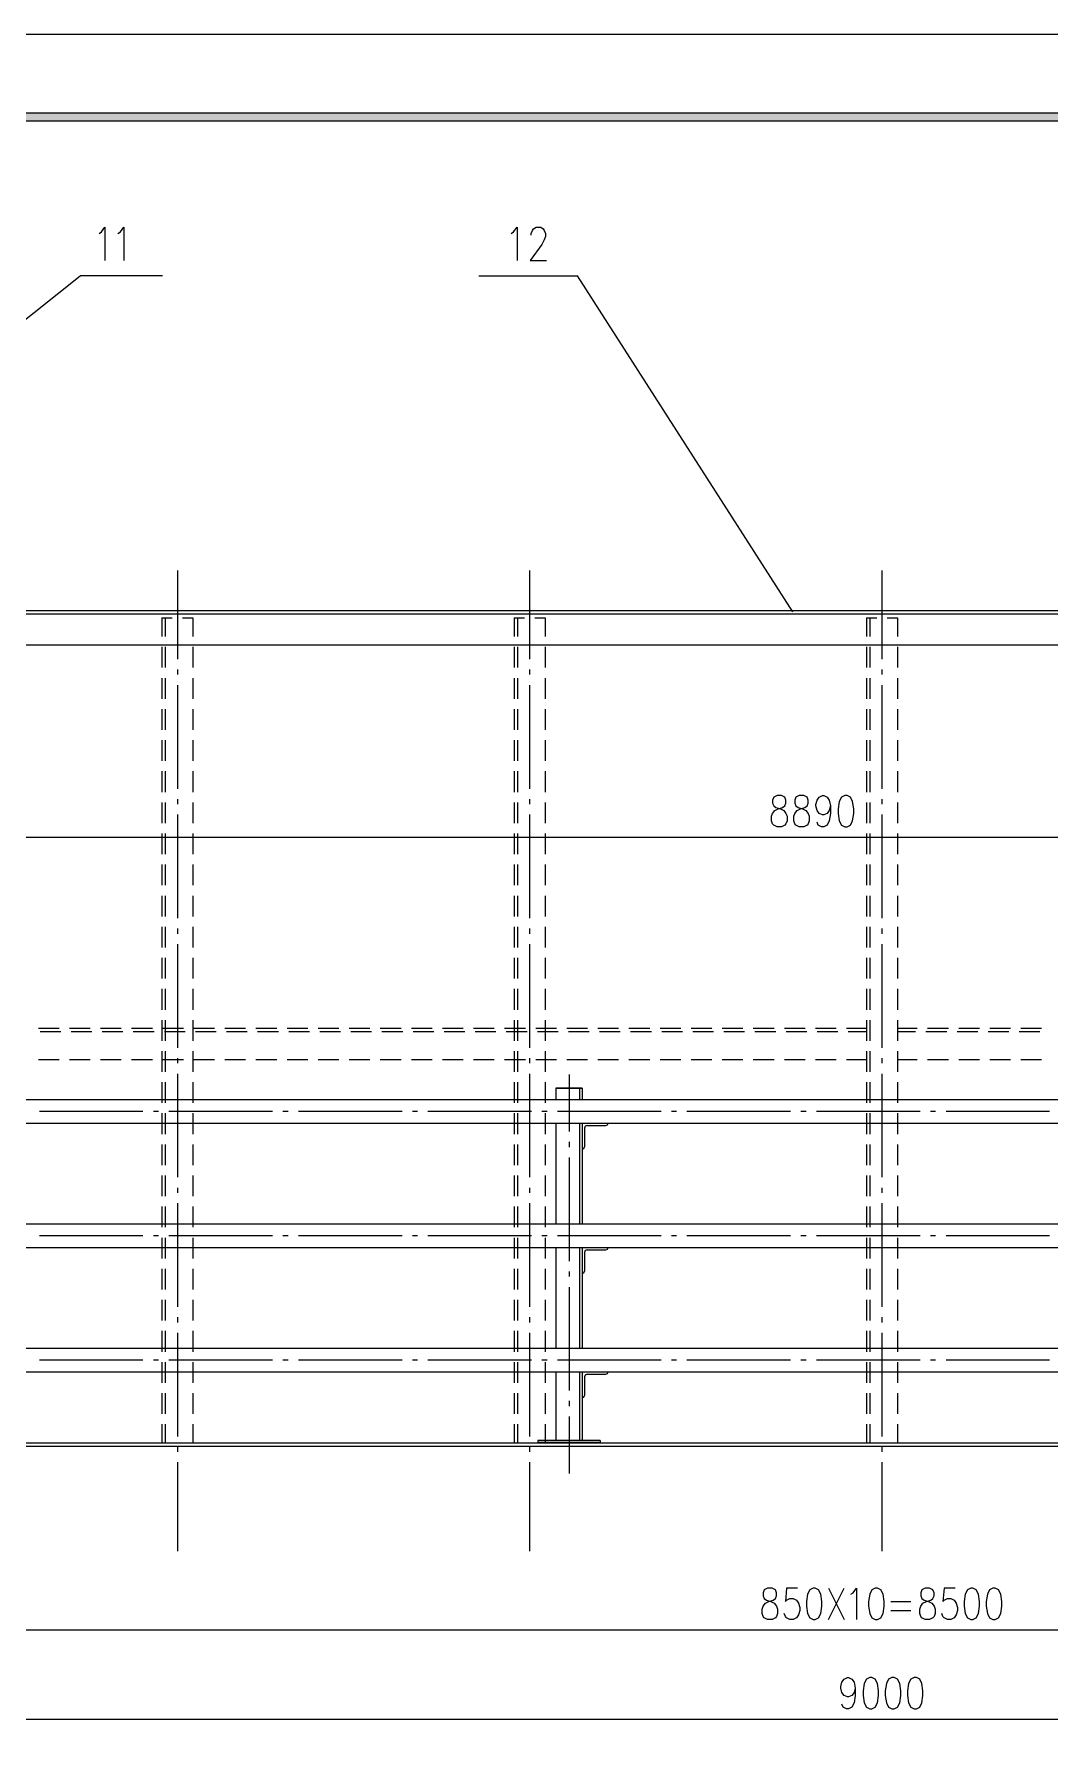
# Model space of a CAD drawing. Header units: millimetres. Extents: x 0 to 829, y 0 to 586.
# Drawn here: x 190.3 to 311.2, y 383.3 to 585.6 of the extents above; entities that cross this region are included whole.
import ezdxf

# ---------------------------------------------------------------- set-up
doc = ezdxf.new("R2010")
doc.units = ezdxf.units.MM

msp = doc.modelspace()

# ---------------------------------------------------------------- hatches: boundary and pattern name
h = msp.add_hatch(color=0)
h.dxf.hatch_style = 2
h.paths.add_polyline_path([(819.788528, 576.266028), (818.80075, 575.281778), (25.142472, 575.281778), (24.154694, 576.266028)])

# ---------------------------------------------------------------- linework, layer by layer
at = {"color": 0, "lineweight": 0}
for points in [[(0, 0), (0, 585.632278), (829.154778, 585.632278), (829.154778, 0)], [(819.788528, 576.266028), (818.80075, 575.281778), (25.142472, 575.281778), (24.154694, 576.266028)], [(278.708556, 495.074222), (278.313444, 494.897833), (278.179389, 494.545056), (278.179389, 494.192278), (278.313444, 493.8395), (278.5745, 493.666639), (279.103667, 493.49025), (279.498778, 493.313861), (279.763361, 492.961083), (279.897417, 492.608306), (279.897417, 492.079139), (279.763361, 491.729889), (279.632833, 491.5535), (279.237722, 491.377111), (278.708556, 491.377111), (278.313444, 491.5535), (278.179389, 491.729889), (278.048861, 492.079139), (278.048861, 492.608306), (278.179389, 492.961083), (278.443972, 493.313861), (278.839083, 493.49025), (279.36825, 493.666639), (279.632833, 493.8395), (279.763361, 494.192278), (279.763361, 494.545056), (279.632833, 494.897833), (279.237722, 495.074222)], [(281.347333, 495.074222), (280.952222, 494.897833), (280.821694, 494.545056), (280.821694, 494.192278), (280.952222, 493.8395), (281.216806, 493.666639), (281.745972, 493.49025), (282.141083, 493.313861), (282.405667, 492.961083), (282.536194, 492.608306), (282.536194, 492.079139), (282.405667, 491.729889), (282.271611, 491.5535), (281.8765, 491.377111), (281.347333, 491.377111), (280.952222, 491.5535), (280.821694, 491.729889), (280.687639, 492.079139), (280.687639, 492.608306), (280.821694, 492.961083), (281.086278, 493.313861), (281.481389, 493.49025), (282.010556, 493.666639), (282.271611, 493.8395), (282.405667, 494.192278), (282.405667, 494.545056), (282.271611, 494.897833), (281.8765, 495.074222)], [(286.762472, 495.074222), (286.367361, 494.897833), (286.102778, 494.368667), (285.968722, 493.49025), (285.968722, 492.961083), (286.102778, 492.079139), (286.367361, 491.5535), (286.762472, 491.377111), (287.027056, 491.377111), (287.422167, 491.5535), (287.68675, 492.079139), (287.817278, 492.961083), (287.817278, 493.49025), (287.68675, 494.368667), (287.422167, 494.897833), (287.027056, 495.074222)], [(277.576139, 400.812), (277.181028, 400.635611), (277.0505, 400.282833), (277.0505, 399.930056), (277.181028, 399.577278), (277.445611, 399.400889), (277.974778, 399.228028), (278.369889, 399.051639), (278.634472, 398.698861), (278.765, 398.346083), (278.765, 397.816917), (278.634472, 397.467667), (278.500417, 397.291278), (278.105306, 397.114889), (277.576139, 397.114889), (277.181028, 397.291278), (277.0505, 397.467667), (276.916444, 397.816917), (276.916444, 398.346083), (277.0505, 398.698861), (277.315083, 399.051639), (277.710194, 399.228028), (278.239361, 399.400889), (278.500417, 399.577278), (278.634472, 399.930056), (278.634472, 400.282833), (278.500417, 400.635611), (278.105306, 400.812)], [(282.991278, 400.812), (282.596167, 400.635611), (282.331583, 400.106444), (282.197528, 399.228028), (282.197528, 398.698861), (282.331583, 397.816917), (282.596167, 397.291278), (282.991278, 397.114889), (283.255861, 397.114889), (283.650972, 397.291278), (283.915556, 397.816917), (284.046083, 398.698861), (284.046083, 399.228028), (283.915556, 400.106444), (283.650972, 400.635611), (283.255861, 400.812)], [(290.3855, 400.812), (289.990389, 400.635611), (289.725806, 400.106444), (289.59175, 399.228028), (289.59175, 398.698861), (289.725806, 397.816917), (289.990389, 397.291278), (290.3855, 397.114889), (290.650083, 397.114889), (291.045194, 397.291278), (291.309778, 397.816917), (291.440306, 398.698861), (291.440306, 399.228028), (291.309778, 400.106444), (291.045194, 400.635611), (290.650083, 400.812)], [(296.326278, 400.812), (295.931167, 400.635611), (295.800639, 400.282833), (295.800639, 399.930056), (295.931167, 399.577278), (296.19575, 399.400889), (296.724917, 399.228028), (297.120028, 399.051639), (297.384611, 398.698861), (297.515139, 398.346083), (297.515139, 397.816917), (297.384611, 397.467667), (297.250556, 397.291278), (296.855444, 397.114889), (296.326278, 397.114889), (295.931167, 397.291278), (295.800639, 397.467667), (295.666583, 397.816917), (295.666583, 398.346083), (295.800639, 398.698861), (296.061694, 399.051639), (296.460333, 399.228028), (296.985972, 399.400889), (297.250556, 399.577278), (297.384611, 399.930056), (297.384611, 400.282833), (297.250556, 400.635611), (296.855444, 400.812)], [(301.741417, 400.812), (301.346306, 400.635611), (301.081722, 400.106444), (300.947667, 399.228028), (300.947667, 398.698861), (301.081722, 397.816917), (301.346306, 397.291278), (301.741417, 397.114889), (302.006, 397.114889), (302.401111, 397.291278), (302.665694, 397.816917), (302.796222, 398.698861), (302.796222, 399.228028), (302.665694, 400.106444), (302.401111, 400.635611), (302.006, 400.812)], [(304.383722, 400.812), (303.985083, 400.635611), (303.7205, 400.106444), (303.589972, 399.228028), (303.589972, 398.698861), (303.7205, 397.816917), (303.985083, 397.291278), (304.383722, 397.114889), (304.644778, 397.114889), (305.043417, 397.291278), (305.308, 397.816917), (305.438528, 398.698861), (305.438528, 399.228028), (305.308, 400.106444), (305.043417, 400.635611), (304.644778, 400.812)], [(289.725806, 390.186333), (289.330694, 390.009944), (289.066111, 389.480778), (288.932056, 388.602361), (288.932056, 388.073194), (289.066111, 387.19125), (289.330694, 386.665611), (289.725806, 386.489222), (289.990389, 386.489222), (290.3855, 386.665611), (290.650083, 387.19125), (290.780611, 388.073194), (290.780611, 388.602361), (290.650083, 389.480778), (290.3855, 390.009944), (289.990389, 390.186333)], [(292.364583, 390.186333), (291.969472, 390.009944), (291.704889, 389.480778), (291.574361, 388.602361), (291.574361, 388.073194), (291.704889, 387.19125), (291.969472, 386.665611), (292.364583, 386.489222), (292.629167, 386.489222), (293.027806, 386.665611), (293.288861, 387.19125), (293.422917, 388.073194), (293.422917, 388.602361), (293.288861, 389.480778), (293.027806, 390.009944), (292.629167, 390.186333)], [(295.006889, 390.186333), (294.611778, 390.009944), (294.347194, 389.480778), (294.213139, 388.602361), (294.213139, 388.073194), (294.347194, 387.19125), (294.611778, 386.665611), (295.006889, 386.489222), (295.271472, 386.489222), (295.666583, 386.665611), (295.931167, 387.19125), (296.061694, 388.073194), (296.061694, 388.602361), (295.931167, 389.480778), (295.666583, 390.009944), (295.271472, 390.186333)]]:
    msp.add_lwpolyline(points, close=True, dxfattribs=at)
for points in [[(198.063556, 561.915028), (198.34225, 562.102), (198.765583, 562.666444), (198.765583, 558.722389)], [(200.314278, 561.915028), (200.5965, 562.102), (201.019833, 562.666444), (201.019833, 558.722389)], [(247.0785, 561.915028), (247.357194, 562.102), (247.780528, 562.666444), (247.780528, 558.722389)], [(249.470333, 561.724528), (249.470333, 561.915028), (249.611444, 562.288972), (249.752556, 562.475944), (250.034778, 562.666444), (250.599222, 562.666444), (250.877917, 562.475944), (251.019028, 562.288972), (251.160139, 561.915028), (251.160139, 561.537556), (251.019028, 561.163611), (250.740333, 560.599167), (249.329222, 558.722389), (251.30125, 558.722389)], [(158.079722, 526.848917), (195.819889, 556.884417)], [(205.595361, 556.884417), (195.819889, 556.884417)], [(243.219111, 556.884417), (254.970139, 556.884417)], [(280.567694, 516.907639), (254.970139, 556.884417)], [(207.376889, 521.846528), (207.376889, 511.302)], [(249.276306, 521.846528), (249.276306, 511.302)], [(291.17925, 521.846528), (291.17925, 511.302)], [(112.701917, 517.087556), (436.700083, 517.087556)], [(112.701917, 516.692444), (513.009444, 516.692444)], [(205.528333, 516.198556), (205.528333, 513.983111)], [(205.528333, 516.198556), (206.759528, 516.198556)], [(205.919917, 516.198556), (205.919917, 513.983111)], [(207.990722, 516.198556), (209.225444, 516.198556)], [(209.225444, 516.198556), (209.225444, 513.983111)], [(247.42775, 516.198556), (247.42775, 513.983111)], [(247.42775, 516.198556), (248.658944, 516.198556)], [(247.822861, 516.198556), (247.822861, 513.983111)], [(249.893667, 516.198556), (251.124861, 516.198556)], [(251.124861, 516.198556), (251.124861, 513.983111)], [(289.330694, 516.198556), (289.330694, 513.983111)], [(289.330694, 516.198556), (290.561889, 516.198556)], [(289.722278, 516.198556), (289.722278, 513.983111)], [(291.793083, 516.198556), (293.027806, 516.198556)], [(293.027806, 516.198556), (293.027806, 513.983111)], [(112.701917, 512.995333), (509.312333, 512.995333)], [(205.528333, 512.748389), (205.528333, 510.286)], [(205.919917, 512.748389), (205.919917, 510.286)], [(209.225444, 512.748389), (209.225444, 510.286)], [(247.42775, 512.748389), (247.42775, 510.286)], [(247.822861, 512.748389), (247.822861, 510.286)], [(251.124861, 512.748389), (251.124861, 510.286)], [(289.330694, 512.748389), (289.330694, 510.286)], [(289.722278, 512.748389), (289.722278, 510.286)], [(293.027806, 512.748389), (293.027806, 510.286)], [(207.376889, 510.067278), (207.376889, 509.453444)], [(249.276306, 510.067278), (249.276306, 509.453444)], [(291.17925, 510.067278), (291.17925, 509.453444)], [(205.528333, 509.051278), (205.528333, 506.588889)], [(205.919917, 509.051278), (205.919917, 506.588889)], [(207.376889, 508.218722), (207.376889, 495.896194)], [(209.225444, 509.051278), (209.225444, 506.588889)], [(247.42775, 509.051278), (247.42775, 506.588889)], [(247.822861, 509.051278), (247.822861, 506.588889)], [(249.276306, 508.218722), (249.276306, 495.896194)], [(251.124861, 509.051278), (251.124861, 506.588889)], [(289.330694, 509.051278), (289.330694, 506.588889)], [(289.722278, 509.051278), (289.722278, 506.588889)], [(291.17925, 508.218722), (291.17925, 495.896194)], [(293.027806, 509.051278), (293.027806, 506.588889)], [(205.528333, 505.354167), (205.528333, 502.891778)], [(205.919917, 505.354167), (205.919917, 502.891778)], [(209.225444, 505.354167), (209.225444, 502.891778)], [(247.42775, 505.354167), (247.42775, 502.891778)], [(247.822861, 505.354167), (247.822861, 502.891778)], [(251.124861, 505.354167), (251.124861, 502.891778)], [(289.330694, 505.354167), (289.330694, 502.891778)], [(289.722278, 505.354167), (289.722278, 502.891778)], [(293.027806, 505.354167), (293.027806, 502.891778)], [(205.528333, 501.657056), (205.528333, 499.194667)], [(205.919917, 501.657056), (205.919917, 499.194667)], [(209.225444, 501.657056), (209.225444, 499.194667)], [(247.42775, 501.657056), (247.42775, 499.194667)], [(247.822861, 501.657056), (247.822861, 499.194667)], [(251.124861, 501.657056), (251.124861, 499.194667)], [(289.330694, 501.657056), (289.330694, 499.194667)], [(289.722278, 501.657056), (289.722278, 499.194667)], [(293.027806, 501.657056), (293.027806, 499.194667)], [(205.528333, 497.959944), (205.528333, 495.497556)], [(205.919917, 497.959944), (205.919917, 495.497556)], [(209.225444, 497.959944), (209.225444, 495.497556)], [(247.42775, 497.959944), (247.42775, 495.497556)], [(247.822861, 497.959944), (247.822861, 495.497556)], [(251.124861, 497.959944), (251.124861, 495.497556)], [(289.330694, 497.959944), (289.330694, 495.497556)], [(289.722278, 497.959944), (289.722278, 495.497556)], [(293.027806, 497.959944), (293.027806, 495.497556)], [(205.528333, 494.262833), (205.528333, 491.796917)], [(205.919917, 494.262833), (205.919917, 491.796917)], [(207.376889, 494.665), (207.376889, 494.047639)], [(209.225444, 494.262833), (209.225444, 491.796917)], [(247.42775, 494.262833), (247.42775, 491.796917)], [(247.822861, 494.262833), (247.822861, 491.796917)], [(249.276306, 494.665), (249.276306, 494.047639)], [(251.124861, 494.262833), (251.124861, 491.796917)], [(285.044444, 493.8395), (284.913917, 493.313861), (284.649333, 492.961083), (284.254222, 492.784694), (284.120167, 492.784694), (283.725056, 492.961083), (283.460472, 493.313861), (283.329944, 493.8395), (283.329944, 494.015889), (283.460472, 494.545056), (283.725056, 494.897833), (284.120167, 495.074222), (284.254222, 495.074222), (284.649333, 494.897833), (284.913917, 494.545056), (285.044444, 493.8395), (285.044444, 492.961083), (284.913917, 492.079139), (284.649333, 491.5535), (284.254222, 491.377111), (283.989639, 491.377111), (283.594528, 491.5535), (283.460472, 491.90275)], [(289.330694, 494.262833), (289.330694, 491.796917)], [(289.722278, 494.262833), (289.722278, 491.796917)], [(291.17925, 494.665), (291.17925, 494.047639)], [(293.027806, 494.262833), (293.027806, 491.796917)], [(207.376889, 492.816444), (207.376889, 480.490389)], [(249.276306, 492.816444), (249.276306, 480.490389)], [(291.17925, 492.816444), (291.17925, 480.490389)], [(72.428806, 490.142389), (509.926167, 490.142389)], [(205.528333, 490.565722), (205.528333, 488.099806)], [(205.919917, 490.565722), (205.919917, 488.099806)], [(209.225444, 490.565722), (209.225444, 488.099806)], [(247.42775, 490.565722), (247.42775, 488.099806)], [(247.822861, 490.565722), (247.822861, 488.099806)], [(251.124861, 490.565722), (251.124861, 488.099806)], [(289.330694, 490.565722), (289.330694, 488.099806)], [(289.722278, 490.565722), (289.722278, 488.099806)], [(293.027806, 490.565722), (293.027806, 488.099806)], [(205.528333, 486.868611), (205.528333, 484.402694)], [(205.919917, 486.868611), (205.919917, 484.402694)], [(209.225444, 486.868611), (209.225444, 484.402694)], [(247.42775, 486.868611), (247.42775, 484.402694)], [(247.822861, 486.868611), (247.822861, 484.402694)], [(251.124861, 486.868611), (251.124861, 484.402694)], [(289.330694, 486.868611), (289.330694, 484.402694)], [(289.722278, 486.868611), (289.722278, 484.402694)], [(293.027806, 486.868611), (293.027806, 484.402694)], [(205.528333, 483.1715), (205.528333, 480.705583)], [(205.919917, 483.1715), (205.919917, 480.705583)], [(209.225444, 483.1715), (209.225444, 480.705583)], [(247.42775, 483.1715), (247.42775, 480.705583)], [(247.822861, 483.1715), (247.822861, 480.705583)], [(251.124861, 483.1715), (251.124861, 480.705583)], [(289.330694, 483.1715), (289.330694, 480.705583)], [(289.722278, 483.1715), (289.722278, 480.705583)], [(293.027806, 483.1715), (293.027806, 480.705583)], [(205.528333, 479.474389), (205.528333, 477.008472)], [(205.919917, 479.474389), (205.919917, 477.008472)], [(207.376889, 479.259194), (207.376889, 478.641833)], [(209.225444, 479.474389), (209.225444, 477.008472)], [(247.42775, 479.474389), (247.42775, 477.008472)], [(247.822861, 479.474389), (247.822861, 477.008472)], [(249.276306, 479.259194), (249.276306, 478.641833)], [(251.124861, 479.474389), (251.124861, 477.008472)], [(289.330694, 479.474389), (289.330694, 477.008472)], [(289.722278, 479.474389), (289.722278, 477.008472)], [(291.17925, 479.259194), (291.17925, 478.641833)], [(293.027806, 479.474389), (293.027806, 477.008472)], [(205.528333, 475.777278), (205.528333, 473.311361)], [(205.919917, 475.777278), (205.919917, 473.311361)], [(207.376889, 477.410639), (207.376889, 465.084583)], [(209.225444, 475.777278), (209.225444, 473.311361)], [(247.42775, 475.777278), (247.42775, 473.311361)], [(247.822861, 475.777278), (247.822861, 473.311361)], [(249.276306, 477.410639), (249.276306, 465.084583)], [(251.124861, 475.777278), (251.124861, 473.311361)], [(289.330694, 475.777278), (289.330694, 473.311361)], [(289.722278, 475.777278), (289.722278, 473.311361)], [(291.17925, 477.410639), (291.17925, 465.084583)], [(293.027806, 475.777278), (293.027806, 473.311361)], [(205.528333, 472.080167), (205.528333, 469.61425)], [(205.919917, 472.080167), (205.919917, 469.61425)], [(209.225444, 472.080167), (209.225444, 469.61425)], [(247.42775, 472.080167), (247.42775, 469.61425)], [(247.822861, 472.080167), (247.822861, 469.61425)], [(251.124861, 472.080167), (251.124861, 469.61425)], [(289.330694, 472.080167), (289.330694, 469.61425)], [(289.722278, 472.080167), (289.722278, 469.61425)], [(293.027806, 472.080167), (293.027806, 469.61425)], [(205.528333, 468.383056), (205.528333, 465.917139)], [(205.919917, 468.383056), (205.919917, 465.917139)], [(209.225444, 468.383056), (209.225444, 465.917139)], [(247.42775, 468.383056), (247.42775, 465.917139)], [(247.822861, 468.383056), (247.822861, 465.917139)], [(251.124861, 468.383056), (251.124861, 465.917139)], [(289.330694, 468.383056), (289.330694, 465.917139)], [(289.722278, 468.383056), (289.722278, 465.917139)], [(293.027806, 468.383056), (293.027806, 465.917139)], [(190.84925, 467.398806), (193.315167, 467.398806)], [(191.046806, 467.003694), (193.509194, 467.003694)], [(194.546361, 467.398806), (197.012278, 467.398806)], [(194.743917, 467.003694), (197.206306, 467.003694)], [(198.243472, 467.398806), (200.709389, 467.398806)], [(198.441028, 467.003694), (200.903417, 467.003694)], [(201.940583, 467.398806), (204.4065, 467.398806)], [(202.138139, 467.003694), (204.604056, 467.003694)], [(205.637694, 467.398806), (208.103611, 467.398806)], [(205.83525, 467.003694), (208.301167, 467.003694)], [(209.334806, 467.398806), (211.800722, 467.398806)], [(209.532361, 467.003694), (211.998278, 467.003694)], [(213.031917, 467.398806), (215.497833, 467.398806)], [(213.229472, 467.003694), (215.695389, 467.003694)], [(216.729028, 467.398806), (219.194944, 467.398806)], [(216.926583, 467.003694), (219.3925, 467.003694)], [(220.426139, 467.398806), (222.892056, 467.398806)], [(220.623694, 467.003694), (223.089611, 467.003694)], [(224.12325, 467.398806), (226.589167, 467.398806)], [(224.320806, 467.003694), (226.786722, 467.003694)], [(227.820361, 467.398806), (230.286278, 467.398806)], [(228.017917, 467.003694), (230.483833, 467.003694)], [(231.517472, 467.398806), (233.983389, 467.398806)], [(231.715028, 467.003694), (234.180944, 467.003694)], [(235.214583, 467.398806), (237.6805, 467.398806)], [(235.412139, 467.003694), (237.878056, 467.003694)], [(238.911694, 467.398806), (241.377611, 467.398806)], [(239.10925, 467.003694), (241.575167, 467.003694)], [(242.608806, 467.398806), (245.074722, 467.398806)], [(242.806361, 467.003694), (245.272278, 467.003694)], [(246.305917, 467.398806), (248.771833, 467.398806)], [(246.503472, 467.003694), (248.969389, 467.003694)], [(250.003028, 467.398806), (252.468944, 467.398806)], [(250.200583, 467.003694), (252.6665, 467.003694)], [(253.700139, 467.398806), (256.166056, 467.398806)], [(253.897694, 467.003694), (256.363611, 467.003694)], [(257.39725, 467.398806), (259.863167, 467.398806)], [(257.594806, 467.003694), (260.060722, 467.003694)], [(261.094361, 467.398806), (263.560278, 467.398806)], [(261.291917, 467.003694), (263.757833, 467.003694)], [(264.791472, 467.398806), (267.257389, 467.398806)], [(264.989028, 467.003694), (267.454944, 467.003694)], [(268.488583, 467.398806), (270.9545, 467.398806)], [(268.686139, 467.003694), (271.152056, 467.003694)], [(272.185694, 467.398806), (274.651611, 467.398806)], [(272.38325, 467.003694), (274.849167, 467.003694)], [(275.882806, 467.398806), (278.348722, 467.398806)], [(276.080361, 467.003694), (278.546278, 467.003694)], [(279.579917, 467.398806), (282.045833, 467.398806)], [(279.777472, 467.003694), (282.243389, 467.003694)], [(283.277028, 467.398806), (285.742944, 467.398806)], [(283.474583, 467.003694), (285.9405, 467.003694)], [(286.974139, 467.398806), (289.330694, 467.398806)], [(287.171694, 467.003694), (289.330694, 467.003694)], [(293.027806, 467.398806), (295.380833, 467.398806)], [(293.027806, 467.003694), (295.183278, 467.003694)], [(296.414472, 467.003694), (298.880389, 467.003694)], [(296.612028, 467.398806), (299.077944, 467.398806)], [(300.111583, 467.003694), (302.5775, 467.003694)], [(300.309139, 467.398806), (302.775056, 467.398806)], [(303.808694, 467.003694), (306.274611, 467.003694)], [(304.00625, 467.398806), (306.472167, 467.398806)], [(307.505806, 467.003694), (309.971722, 467.003694)], [(307.703361, 467.398806), (310.169278, 467.398806)], [(190.84925, 463.701694), (193.315167, 463.701694)], [(194.546361, 463.701694), (197.012278, 463.701694)], [(198.243472, 463.701694), (200.709389, 463.701694)], [(201.940583, 463.701694), (204.4065, 463.701694)], [(205.528333, 464.685944), (205.528333, 462.220028)], [(205.637694, 463.701694), (208.103611, 463.701694)], [(205.919917, 464.685944), (205.919917, 462.220028)], [(207.376889, 463.853389), (207.376889, 463.236028)], [(209.225444, 464.685944), (209.225444, 462.220028)], [(209.334806, 463.701694), (211.800722, 463.701694)], [(213.031917, 463.701694), (215.497833, 463.701694)], [(216.729028, 463.701694), (219.194944, 463.701694)], [(220.426139, 463.701694), (222.892056, 463.701694)], [(224.12325, 463.701694), (226.589167, 463.701694)], [(227.820361, 463.701694), (230.286278, 463.701694)], [(231.517472, 463.701694), (233.983389, 463.701694)], [(235.214583, 463.701694), (237.6805, 463.701694)], [(238.911694, 463.701694), (241.377611, 463.701694)], [(242.608806, 463.701694), (245.074722, 463.701694)], [(246.305917, 463.701694), (248.771833, 463.701694)], [(247.42775, 464.685944), (247.42775, 462.220028)], [(247.822861, 464.685944), (247.822861, 462.220028)], [(249.276306, 463.853389), (249.276306, 463.236028)], [(250.003028, 463.701694), (252.468944, 463.701694)], [(251.124861, 464.685944), (251.124861, 462.220028)], [(253.700139, 463.701694), (256.166056, 463.701694)], [(257.39725, 463.701694), (259.863167, 463.701694)], [(261.094361, 463.701694), (263.560278, 463.701694)], [(264.791472, 463.701694), (267.257389, 463.701694)], [(268.488583, 463.701694), (270.9545, 463.701694)], [(272.185694, 463.701694), (274.651611, 463.701694)], [(275.882806, 463.701694), (278.348722, 463.701694)], [(279.579917, 463.701694), (282.045833, 463.701694)], [(283.277028, 463.701694), (285.742944, 463.701694)], [(286.974139, 463.701694), (289.330694, 463.701694)], [(289.330694, 464.685944), (289.330694, 462.220028)], [(289.722278, 464.685944), (289.722278, 462.220028)], [(291.17925, 463.853389), (291.17925, 463.236028)], [(293.027806, 464.685944), (293.027806, 462.220028)], [(293.027806, 463.701694), (295.380833, 463.701694)], [(296.612028, 463.701694), (299.077944, 463.701694)], [(300.309139, 463.701694), (302.775056, 463.701694)], [(304.00625, 463.701694), (306.472167, 463.701694)], [(307.703361, 463.701694), (310.169278, 463.701694)], [(207.376889, 462.004833), (207.376889, 449.682306)], [(249.276306, 462.004833), (249.276306, 449.682306)], [(253.961194, 461.902528), (253.961194, 455.122139)], [(253.961194, 461.902528), (253.961194, 455.122139)], [(291.17925, 462.004833), (291.17925, 449.682306)], [(205.528333, 460.988833), (205.528333, 458.522917)], [(205.919917, 460.988833), (205.919917, 458.522917)], [(209.225444, 460.988833), (209.225444, 458.522917)], [(247.42775, 460.988833), (247.42775, 458.522917)], [(247.822861, 460.988833), (247.822861, 458.522917)], [(251.124861, 460.988833), (251.124861, 458.522917)], [(252.405444, 460.297389), (255.513417, 460.297389)], [(255.513417, 460.297389), (252.405444, 460.297389)], [(252.405444, 460.297389), (252.405444, 458.942722)], [(252.405444, 460.297389), (252.405444, 458.942722)], [(255.217083, 460.297389), (255.217083, 458.942722)], [(255.513417, 460.297389), (255.513417, 458.942722)], [(255.513417, 460.297389), (255.513417, 458.942722)], [(289.330694, 460.988833), (289.330694, 458.522917)], [(289.722278, 460.988833), (289.722278, 458.522917)], [(293.027806, 460.988833), (293.027806, 458.522917)], [(86.797444, 458.942722), (505.615222, 458.942722)], [(190.965667, 457.538667), (203.288194, 457.538667)], [(204.522917, 457.538667), (205.13675, 457.538667)], [(206.371472, 457.538667), (218.694, 457.538667)], [(219.925194, 457.538667), (220.542556, 457.538667)], [(221.77375, 457.538667), (234.099806, 457.538667)], [(235.331, 457.538667), (235.948361, 457.538667)], [(237.179556, 457.538667), (249.505611, 457.538667)], [(250.736806, 457.538667), (251.354167, 457.538667)], [(252.585361, 457.538667), (264.907889, 457.538667)], [(266.142611, 457.538667), (266.756444, 457.538667)], [(267.991167, 457.538667), (280.313694, 457.538667)], [(281.544889, 457.538667), (282.16225, 457.538667)], [(283.393444, 457.538667), (295.7195, 457.538667)], [(296.950694, 457.538667), (297.568056, 457.538667)], [(298.79925, 457.538667), (311.125306, 457.538667)], [(86.797444, 456.134611), (505.615222, 456.134611)], [(205.528333, 457.291722), (205.528333, 454.825806)], [(205.919917, 457.291722), (205.919917, 454.825806)], [(209.225444, 457.291722), (209.225444, 454.825806)], [(247.42775, 457.291722), (247.42775, 454.825806)], [(247.822861, 457.291722), (247.822861, 454.825806)], [(251.124861, 457.291722), (251.124861, 454.825806)], [(252.405444, 456.134611), (252.405444, 444.154278)], [(252.405444, 456.134611), (252.405444, 444.154278)], [(255.217083, 456.134611), (255.217083, 444.154278)], [(255.513417, 456.134611), (255.513417, 444.154278)], [(255.513417, 456.134611), (255.513417, 444.154278)], [(256.102556, 455.838278), (255.894417, 455.750083), (255.80975, 455.541944)], [(255.80975, 455.541944), (255.80975, 453.322972)], [(256.102556, 455.838278), (258.321528, 455.838278)], [(258.321528, 455.838278), (258.529667, 455.922944), (258.617861, 456.134611)], [(289.330694, 457.291722), (289.330694, 454.825806)], [(289.722278, 457.291722), (289.722278, 454.825806)], [(293.027806, 457.291722), (293.027806, 454.825806)], [(205.528333, 453.594611), (205.528333, 451.128694)], [(205.919917, 453.594611), (205.919917, 451.128694)], [(209.225444, 453.594611), (209.225444, 451.128694)], [(247.42775, 453.594611), (247.42775, 451.128694)], [(247.822861, 453.594611), (247.822861, 451.128694)], [(251.124861, 453.594611), (251.124861, 451.128694)], [(253.961194, 453.890944), (253.961194, 453.273583)], [(253.961194, 453.890944), (253.961194, 453.273583)], [(289.330694, 453.594611), (289.330694, 451.128694)], [(289.722278, 453.594611), (289.722278, 451.128694)], [(293.027806, 453.594611), (293.027806, 451.128694)], [(253.961194, 452.042389), (253.961194, 439.719861)], [(253.961194, 452.042389), (253.961194, 439.719861)], [(255.513417, 453.026639), (255.721556, 453.114833), (255.80975, 453.322972)], [(205.528333, 449.8975), (205.528333, 447.431583)], [(205.919917, 449.8975), (205.919917, 447.431583)], [(209.225444, 449.8975), (209.225444, 447.431583)], [(247.42775, 449.8975), (247.42775, 447.431583)], [(247.822861, 449.8975), (247.822861, 447.431583)], [(251.124861, 449.8975), (251.124861, 447.431583)], [(289.330694, 449.8975), (289.330694, 447.431583)], [(289.722278, 449.8975), (289.722278, 447.431583)], [(293.027806, 449.8975), (293.027806, 447.431583)], [(207.376889, 448.447583), (207.376889, 447.83375)], [(249.276306, 448.447583), (249.276306, 447.83375)], [(291.17925, 448.447583), (291.17925, 447.83375)], [(205.528333, 446.200389), (205.528333, 443.734472)], [(205.919917, 446.200389), (205.919917, 443.734472)], [(207.376889, 446.599028), (207.376889, 434.2765)], [(209.225444, 446.200389), (209.225444, 443.734472)], [(247.42775, 446.200389), (247.42775, 443.734472)], [(247.822861, 446.200389), (247.822861, 443.734472)], [(249.276306, 446.599028), (249.276306, 434.2765)], [(251.124861, 446.200389), (251.124861, 443.734472)], [(289.330694, 446.200389), (289.330694, 443.734472)], [(289.722278, 446.200389), (289.722278, 443.734472)], [(291.17925, 446.599028), (291.17925, 434.2765)], [(293.027806, 446.200389), (293.027806, 443.734472)], [(86.797444, 444.154278), (505.615222, 444.154278)], [(86.797444, 441.346167), (505.615222, 441.346167)], [(190.965667, 442.750222), (203.288194, 442.750222)], [(204.522917, 442.750222), (205.13675, 442.750222)], [(205.528333, 442.503278), (205.528333, 440.037361)], [(205.919917, 442.503278), (205.919917, 440.037361)], [(206.371472, 442.750222), (218.694, 442.750222)], [(209.225444, 442.503278), (209.225444, 440.037361)], [(219.925194, 442.750222), (220.542556, 442.750222)], [(221.77375, 442.750222), (234.099806, 442.750222)], [(235.331, 442.750222), (235.948361, 442.750222)], [(237.179556, 442.750222), (249.505611, 442.750222)], [(247.42775, 442.503278), (247.42775, 440.037361)], [(247.822861, 442.503278), (247.822861, 440.037361)], [(250.736806, 442.750222), (251.354167, 442.750222)], [(251.124861, 442.503278), (251.124861, 440.037361)], [(252.405444, 441.346167), (252.405444, 429.365833)], [(252.405444, 441.346167), (252.405444, 429.365833)], [(252.585361, 442.750222), (264.907889, 442.750222)], [(255.217083, 441.346167), (255.217083, 429.365833)], [(255.513417, 441.346167), (255.513417, 429.365833)], [(255.513417, 441.346167), (255.513417, 429.365833)], [(258.321528, 441.049833), (258.529667, 441.1345), (258.617861, 441.346167)], [(266.142611, 442.750222), (266.756444, 442.750222)], [(267.991167, 442.750222), (280.313694, 442.750222)], [(281.544889, 442.750222), (282.16225, 442.750222)], [(283.393444, 442.750222), (295.7195, 442.750222)], [(289.330694, 442.503278), (289.330694, 440.037361)], [(289.722278, 442.503278), (289.722278, 440.037361)], [(293.027806, 442.503278), (293.027806, 440.037361)], [(296.950694, 442.750222), (297.568056, 442.750222)], [(298.79925, 442.750222), (311.125306, 442.750222)], [(256.102556, 441.049833), (255.894417, 440.961639), (255.80975, 440.7535)], [(255.80975, 440.7535), (255.80975, 438.534528)], [(256.102556, 441.049833), (258.321528, 441.049833)], [(205.528333, 438.806167), (205.528333, 436.34025)], [(205.919917, 438.806167), (205.919917, 436.34025)], [(209.225444, 438.806167), (209.225444, 436.34025)], [(247.42775, 438.806167), (247.42775, 436.34025)], [(247.822861, 438.806167), (247.822861, 436.34025)], [(251.124861, 438.806167), (251.124861, 436.34025)], [(253.961194, 438.485139), (253.961194, 437.871306)], [(253.961194, 438.485139), (253.961194, 437.871306)], [(255.513417, 438.238194), (255.721556, 438.326389), (255.80975, 438.534528)], [(289.330694, 438.806167), (289.330694, 436.34025)], [(289.722278, 438.806167), (289.722278, 436.34025)], [(293.027806, 438.806167), (293.027806, 436.34025)], [(253.961194, 436.636583), (253.961194, 424.314056)], [(253.961194, 436.636583), (253.961194, 424.314056)], [(205.528333, 435.109056), (205.528333, 432.643139)], [(205.919917, 435.109056), (205.919917, 432.643139)], [(209.225444, 435.109056), (209.225444, 432.643139)], [(247.42775, 435.109056), (247.42775, 432.643139)], [(247.822861, 435.109056), (247.822861, 432.643139)], [(251.124861, 435.109056), (251.124861, 432.643139)], [(289.330694, 435.109056), (289.330694, 432.643139)], [(289.722278, 435.109056), (289.722278, 432.643139)], [(293.027806, 435.109056), (293.027806, 432.643139)], [(205.528333, 431.411944), (205.528333, 428.946028)], [(205.919917, 431.411944), (205.919917, 428.946028)], [(207.376889, 433.045306), (207.376889, 432.427944)], [(207.376889, 431.19675), (207.376889, 418.870694)], [(209.225444, 431.411944), (209.225444, 428.946028)], [(247.42775, 431.411944), (247.42775, 428.946028)], [(247.822861, 431.411944), (247.822861, 428.946028)], [(249.276306, 433.045306), (249.276306, 432.427944)], [(249.276306, 431.19675), (249.276306, 418.870694)], [(251.124861, 431.411944), (251.124861, 428.946028)], [(289.330694, 431.411944), (289.330694, 428.946028)], [(289.722278, 431.411944), (289.722278, 428.946028)], [(291.17925, 433.045306), (291.17925, 432.427944)], [(291.17925, 431.19675), (291.17925, 418.870694)], [(293.027806, 431.411944), (293.027806, 428.946028)], [(86.797444, 429.365833), (505.615222, 429.365833)], [(190.965667, 427.961778), (203.288194, 427.961778)], [(204.522917, 427.961778), (205.13675, 427.961778)], [(205.528333, 427.714833), (205.528333, 425.248917)], [(205.919917, 427.714833), (205.919917, 425.248917)], [(206.371472, 427.961778), (218.694, 427.961778)], [(209.225444, 427.714833), (209.225444, 425.248917)], [(219.925194, 427.961778), (220.542556, 427.961778)], [(221.77375, 427.961778), (234.099806, 427.961778)], [(235.331, 427.961778), (235.948361, 427.961778)], [(237.179556, 427.961778), (249.505611, 427.961778)], [(247.42775, 427.714833), (247.42775, 425.248917)], [(247.822861, 427.714833), (247.822861, 425.248917)], [(250.736806, 427.961778), (251.354167, 427.961778)], [(251.124861, 427.714833), (251.124861, 425.248917)], [(252.585361, 427.961778), (264.907889, 427.961778)], [(266.142611, 427.961778), (266.756444, 427.961778)], [(267.991167, 427.961778), (280.313694, 427.961778)], [(281.544889, 427.961778), (282.16225, 427.961778)], [(283.393444, 427.961778), (295.7195, 427.961778)], [(289.330694, 427.714833), (289.330694, 425.248917)], [(289.722278, 427.714833), (289.722278, 425.248917)], [(293.027806, 427.714833), (293.027806, 425.248917)], [(296.950694, 427.961778), (297.568056, 427.961778)], [(298.79925, 427.961778), (311.125306, 427.961778)], [(86.797444, 426.554194), (505.615222, 426.554194)], [(252.405444, 426.554194), (252.405444, 418.397972)], [(252.405444, 426.554194), (252.405444, 418.397972)], [(255.217083, 426.554194), (255.217083, 418.397972)], [(255.513417, 426.554194), (255.513417, 418.397972)], [(255.513417, 426.554194), (255.513417, 418.397972)], [(256.102556, 426.261389), (255.894417, 426.173194), (255.80975, 425.965056)], [(255.80975, 425.965056), (255.80975, 423.746083)], [(256.102556, 426.261389), (258.321528, 426.261389)], [(258.321528, 426.261389), (258.529667, 426.346056), (258.617861, 426.554194)], [(205.528333, 424.017722), (205.528333, 421.551806)], [(205.919917, 424.017722), (205.919917, 421.551806)], [(209.225444, 424.017722), (209.225444, 421.551806)], [(247.42775, 424.017722), (247.42775, 421.551806)], [(247.822861, 424.017722), (247.822861, 421.551806)], [(251.124861, 424.017722), (251.124861, 421.551806)], [(253.961194, 423.082861), (253.961194, 422.4655)], [(253.961194, 423.082861), (253.961194, 422.4655)], [(255.513417, 423.44975), (255.721556, 423.537944), (255.80975, 423.746083)], [(289.330694, 424.017722), (289.330694, 421.551806)], [(289.722278, 424.017722), (289.722278, 421.551806)], [(293.027806, 424.017722), (293.027806, 421.551806)], [(253.961194, 421.234306), (253.961194, 414.453917)], [(253.961194, 421.234306), (253.961194, 414.453917)], [(205.528333, 420.320611), (205.528333, 418.101639)], [(205.919917, 420.320611), (205.919917, 418.101639)], [(209.225444, 420.320611), (209.225444, 418.101639)], [(247.42775, 420.320611), (247.42775, 418.101639)], [(247.822861, 420.320611), (247.822861, 418.101639)], [(251.124861, 420.320611), (251.124861, 418.101639)], [(289.330694, 420.320611), (289.330694, 418.101639)], [(289.722278, 420.320611), (289.722278, 418.101639)], [(293.027806, 420.320611), (293.027806, 418.101639)], [(66.38925, 418.101639), (515.965722, 418.101639)], [(66.38925, 417.706528), (515.965722, 417.706528)], [(207.376889, 417.6395), (207.376889, 417.022139)], [(249.276306, 417.6395), (249.276306, 417.022139)], [(250.264083, 418.397972), (250.264083, 418.101639)], [(250.264083, 418.397972), (250.264083, 418.101639)], [(257.658306, 418.397972), (250.264083, 418.397972)], [(250.264083, 418.397972), (257.658306, 418.397972)], [(257.658306, 418.101639), (250.264083, 418.101639)], [(250.264083, 418.101639), (257.658306, 418.101639)], [(257.658306, 418.397972), (257.658306, 418.101639)], [(257.658306, 418.397972), (257.658306, 418.101639)], [(291.17925, 417.6395), (291.17925, 417.022139)], [(207.376889, 415.790944), (207.376889, 405.242889)], [(249.276306, 415.790944), (249.276306, 405.242889)], [(291.17925, 415.790944), (291.17925, 405.242889)], [(281.142722, 400.812), (279.823333, 400.812), (279.689278, 399.228028), (279.823333, 399.400889), (280.218444, 399.577278), (280.613556, 399.577278), (281.012194, 399.400889), (281.27325, 399.051639), (281.407306, 398.522472), (281.407306, 398.169694), (281.27325, 397.640528), (281.012194, 397.291278), (280.613556, 397.114889), (280.218444, 397.114889), (279.823333, 397.291278), (279.689278, 397.467667), (279.55875, 397.816917)], [(284.839833, 397.114889), (286.688389, 400.812)], [(284.839833, 400.812), (286.688389, 397.114889)], [(287.482139, 400.106444), (287.743194, 400.282833), (288.141833, 400.812), (288.141833, 397.114889)], [(299.892861, 400.812), (298.573472, 400.812), (298.439417, 399.228028), (298.573472, 399.400889), (298.968583, 399.577278), (299.363694, 399.577278), (299.758806, 399.400889), (300.023389, 399.051639), (300.157444, 398.522472), (300.157444, 398.169694), (300.023389, 397.640528), (299.758806, 397.291278), (299.363694, 397.114889), (298.968583, 397.114889), (298.573472, 397.291278), (298.439417, 397.467667), (298.308889, 397.816917)], [(292.234056, 399.228028), (294.611778, 399.228028)], [(292.234056, 398.169694), (294.611778, 398.169694)], [(84.751333, 395.880167), (497.603639, 395.880167)], [(288.007778, 388.951611), (287.87725, 388.425972), (287.612667, 388.073194), (287.217556, 387.896806), (287.0835, 387.896806), (286.688389, 388.073194), (286.423806, 388.425972), (286.293278, 388.951611), (286.293278, 389.128), (286.423806, 389.657167), (286.688389, 390.009944), (287.0835, 390.186333), (287.217556, 390.186333), (287.612667, 390.009944), (287.87725, 389.657167), (288.007778, 388.951611), (288.007778, 388.073194), (287.87725, 387.19125), (287.612667, 386.665611), (287.217556, 386.489222), (286.952972, 386.489222), (286.557861, 386.665611), (286.423806, 387.018389)], [(69.469, 385.2545), (512.885972, 385.2545)]]:
    msp.add_lwpolyline(points, dxfattribs=at)

doc.saveas('drawing.dxf')
